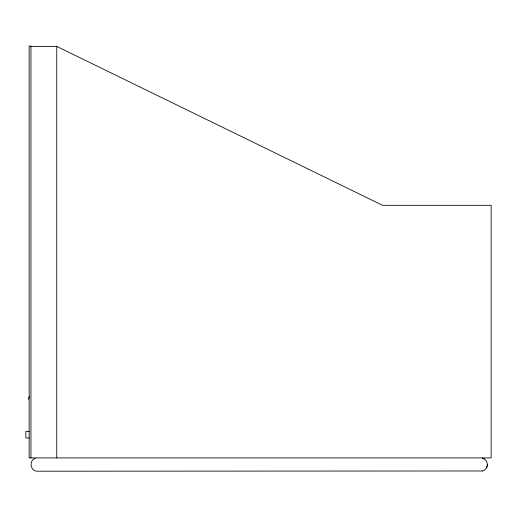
<?xml version="1.0" encoding="UTF-8"?>
<svg xmlns="http://www.w3.org/2000/svg" width="517" height="517" viewBox="0 0 517 517"><rect width="100%" height="100%" fill="white"/><g stroke="black" fill="none" stroke-linecap="round" stroke-linejoin="round"><path stroke-width="0.78" d="M487.389 464.563C487.395 467.465 485.411 470.179 482.613 470.981M28.409 399.24L29.256 396.701M486.523 467.885C488.63 464.318 486.646 459.251 482.639 458.14M35.208 458.359C28.564 460.447 30.387 471.452 37.392 471.207L482.639 470.981M30.949 46.414L56.76 46.414L382.554 205.32L491.15 205.32L491.15 457.913L29.152 457.913L29.152 45.793L30.949 46.414L30.949 457.913M29.152 431.327L25.85 431.327L25.85 437.97L29.152 437.97M482.613 458.14L484.164 458.805M56.76 46.414L56.76 457.913"/></g></svg>
